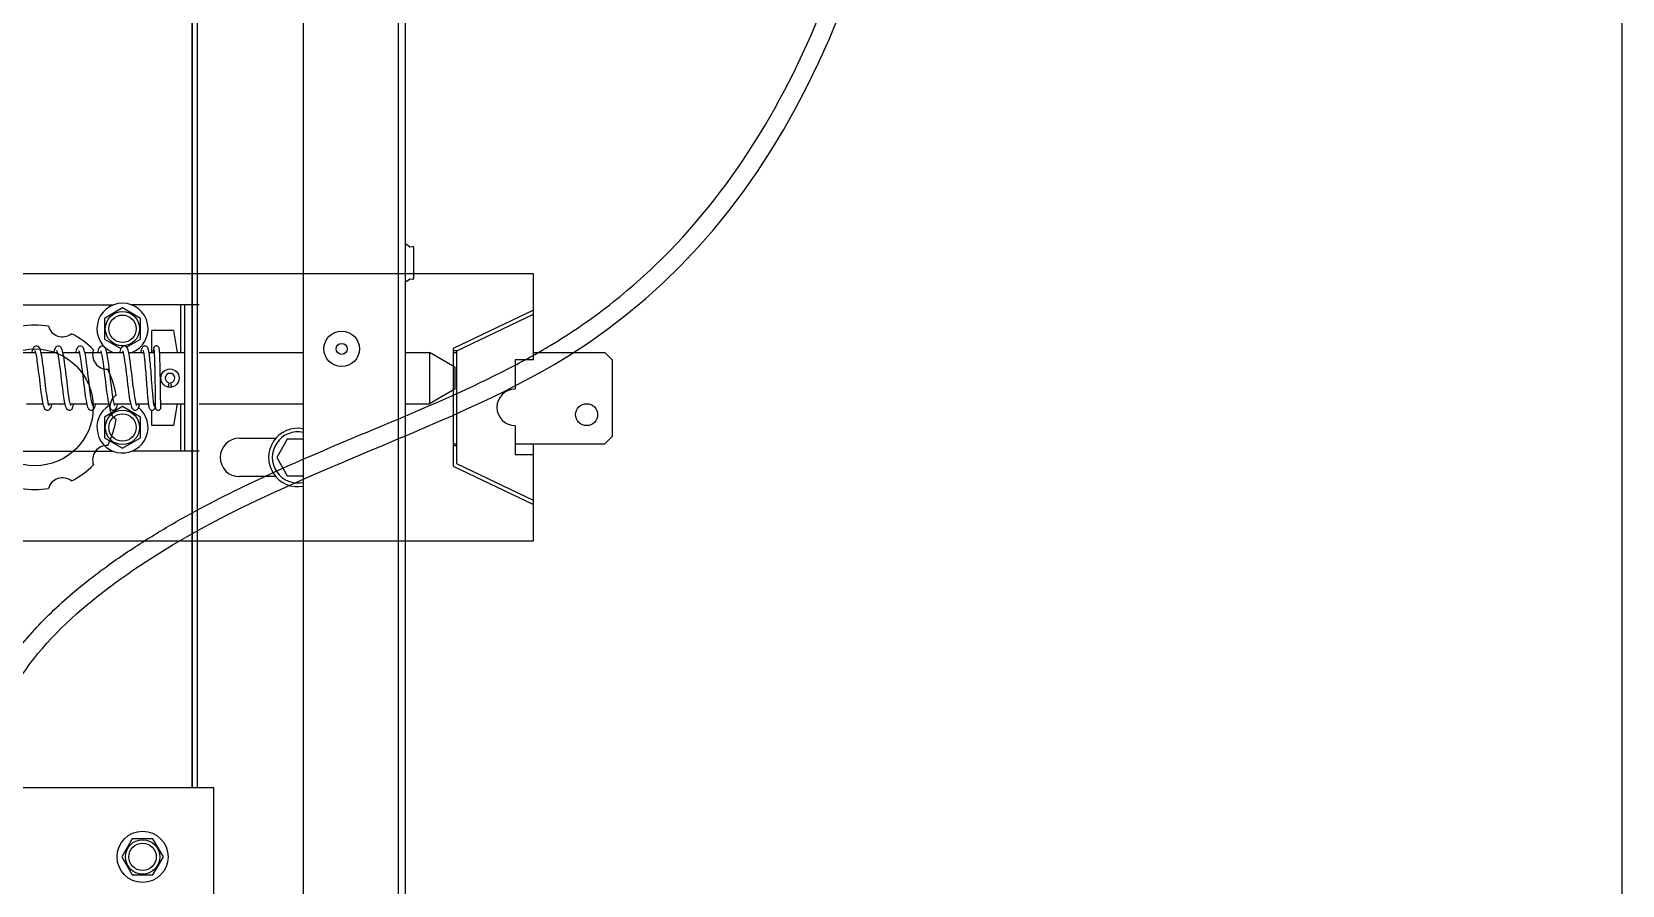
# Model space of a CAD drawing. Header units: millimetres. Extents: x 21899 to 38731, y -5425 to 3612.
# Drawn here: x 34141.1 to 34576.4, y -5210.2 to -4976.7 of the extents above; entities that cross this region are included whole.
import ezdxf

# ---------------------------------------------------------------- set-up
doc = ezdxf.new("R2010")
doc.units = ezdxf.units.MM

# ---------------------------------------------------------------- blocks, each defined once
blk = doc.blocks.new('A$C6D4652EB')
at = {"color": 7, "linetype": 'Continuous'}
for p, q in [((0, 73), (0, 0)), ((300, 73), (0, 73)), ((300, 49.5), (300, 73)), ((300, 63.11), (278, 52.63)), ((279, 52), (300, 62)), ((278, 52.63), (278, 20.37)), ((279, 52), (278, 52)), ((278, 51.5), (279, 51.5)), ((279, 21), (279, 52)), ((300, 49.5), (295, 49.5)), ((295, 49.5), (295, 41.5)), ((300, 51.5), (319.55, 51.5)), ((321.55, 49.5), (319.55, 51.5)), ((321.55, 49.5), (321.55, 28.5)), ((124.23, 45.12), (124.58, 43.15)), ((125.75, 43.25), (125.75, 45.25)), ((106.25, 41.75), (106.25, 39.75)), ((108.25, 39.75), (108.25, 41.75)), ((108.25, 41.75), (116.75, 41.75)), ((116.75, 39.75), (108.25, 39.75)), ((116.75, 41.75), (116.75, 39.75)), ((118.75, 39.75), (118.75, 41.75)), ((119.83, 39.75), (118.75, 39.75)), ((134.18, 38.85), (132.2, 38.5)), ((132.5, 36.5), (134.5, 36.5)), ((106.25, 33.25), (106.25, 31.25)), ((108.25, 31.25), (108.25, 33.25)), ((108.25, 33.25), (116.75, 33.25)), ((116.75, 31.25), (108.25, 31.25)), ((116.75, 33.25), (116.75, 31.25)), ((118.75, 31.25), (118.75, 33.25)), ((118.75, 33.25), (119.83, 33.25)), ((295, 31.5), (295, 23.5)), ((125.75, 29.75), (125.75, 27.75)), ((127.27, 27.88), (126.92, 29.85)), ((278, 26.5), (279, 26.5)), ((295, 26.5), (319.55, 26.5)), ((300, 0), (300, 26.5)), ((319.55, 26.5), (321.55, 28.5)), ((279, 26), (278, 26)), ((300, 23.5), (295, 23.5)), ((278, 20.37), (300, 9.89)), ((300, 11), (279, 21)), ((0, 0), (300, 0))]:
    blk.add_line(p, q, dxfattribs=at)
for centre, radius in [((163.5, 36.5), 16), ((314.55, 34.5), 3)]:
    blk.add_circle(centre, radius, dxfattribs=at)
for centre, radius, start, end in [((163.5, 36.5), 22.5, 116.4612, 135.5388), ((155.93, 59.8), 4, 232.1405, 343.8595), ((163.5, 36.5), 22.5, 80.4612, 99.5388), ((171.07, 59.8), 4, 196.1405, 307.8595), ((163.5, 36.5), 22.5, 44.4612, 63.5388), ((143.68, 50.9), 4, 268.1405, 19.8595), ((183.32, 50.9), 4, 160.1405, 271.8595), ((125.75, 36.5), 8.75, 100, 143.1301), ((125.75, 36.5), 8.75, 15.5755, 90), ((163.5, 36.5), 22.5, 152.4612, 171.5388), ((163.5, 36.5), 22.5, 8.4612, 27.5388), ((106.25, 36.5), 5.25, 90, 270), ((106.25, 36.5), 3.25, 90, 270), ((125.75, 36.5), 6.75, 100, 151.2178), ((125.75, 36.5), 6.75, 17.2353, 90), ((139, 36.5), 4, 304.1405, 55.8595), ((188, 36.5), 4, 124.1405, 235.8595), ((295, 36.5), 5, 90, 270), ((125.75, 36.5), 6.75, 280, 0), ((125.75, 36.5), 8.75, 280, 0), ((125.75, 36.5), 8.75, 216.8699, 270), ((125.75, 36.5), 6.75, 208.7822, 270), ((163.5, 36.5), 22.5, 188.4612, 207.5388), ((163.5, 36.5), 22.5, 332.4612, 351.5388), ((143.68, 22.1), 4, 340.1405, 91.8595), ((183.32, 22.1), 4, 88.1405, 199.8595), ((163.5, 36.5), 22.5, 224.4612, 243.5388), ((163.5, 36.5), 22.5, 296.4612, 315.5388), ((155.93, 13.2), 4, 16.1405, 127.8595), ((163.5, 36.5), 22.5, 260.4612, 279.5388), ((171.07, 13.2), 4, 52.1405, 163.8595)]:
    blk.add_arc(centre, radius, start, end, dxfattribs=at)

msp = doc.modelspace()

# ---------------------------------------------------------------- linework, layer by layer
at = {"color": 7, "linetype": 'Continuous'}
for p, q in [((34215.4, -2795.66), (34215.4, -5410.33)), ((34241.4, -2795.66), (34241.4, -5410.47)), ((34243.4, -5410.47), (34243.4, -3294.95)), ((34186.4, -5103.43), (34186.4, -4233.21)), ((34576.43, -5410.39), (34576.43, -4530.44)), ((34243.72, -5034.94), (34244.43, -5035.49)), ((34244.57, -5035.53), (34245.38, -5035.46)), ((34245.6, -5035.66), (34245.6, -5044.22)), ((34243.72, -5044.94), (34244.43, -5044.39)), ((34244.57, -5044.35), (34245.38, -5044.42)), ((34128.44, -5051.47), (34163.35, -5051.47)), ((34165.9, -5052.27), (34160.96, -5055.12)), ((34170.83, -5055.12), (34165.9, -5052.27)), ((34186.9, -5051.47), (34168.44, -5051.47)), ((34182.9, -5051.47), (34182.9, -5091.47)), ((34160.96, -5055.12), (34160.96, -5060.82)), ((34170.83, -5060.82), (34170.83, -5055.12)), ((34179.9, -5058.47), (34173.9, -5058.47)), ((34173.9, -5064.47), (34173.9, -5058.47)), ((34179.9, -5058.47), (34180.85, -5064.47)), ((34160.96, -5060.82), (34165.42, -5063.39)), ((34167.03, -5063.01), (34170.83, -5060.82)), ((34137.6, -5064.47), (34142.07, -5064.47)), ((34143.6, -5064.47), (34148.07, -5064.47)), ((34149.6, -5064.47), (34154.07, -5064.47)), ((34155.6, -5064.47), (34160.07, -5064.47)), ((34161.6, -5064.47), (34166.07, -5064.47)), ((34167.6, -5064.47), (34171.66, -5064.47)), ((34173.17, -5064.47), (34174.57, -5064.47)), ((34176.07, -5064.47), (34182.9, -5064.47)), ((34186.9, -5064.47), (34215.4, -5064.47)), ((34243.4, -5064.47), (34249.9, -5064.47)), ((34256.9, -5068.47), (34249.9, -5064.47)), ((34249.9, -5064.47), (34249.9, -5078.47)), ((34176.26, -5071.62), (34176.26, -5071.29)), ((34256.9, -5068.47), (34256.9, -5074.47)), ((34174.83, -5075.17), (34174.83, -5075.64)), ((34176.3, -5074.03), (34176.29, -5073.46)), ((34176.31, -5074.57), (34176.3, -5074.03)), ((34176.32, -5075.09), (34176.31, -5074.57)), ((34178.62, -5072.74), (34178.37, -5073.91)), ((34179.42, -5073.91), (34179.17, -5072.74)), ((34256.9, -5074.47), (34249.9, -5078.47)), ((34139.62, -5078.47), (34144.09, -5078.47)), ((34145.62, -5078.47), (34150.09, -5078.47)), ((34151.62, -5078.47), (34156.09, -5078.47)), ((34157.62, -5078.47), (34162.09, -5078.47)), ((34165.9, -5079.27), (34160.96, -5082.12)), ((34163.62, -5078.47), (34168.09, -5078.47)), ((34170.83, -5082.12), (34165.9, -5079.27)), ((34169.62, -5078.47), (34172.97, -5078.47)), ((34170.35, -5079.36), (34170.35, -5079.36)), ((34173.9, -5084.47), (34173.9, -5080.27)), ((34174.48, -5078.47), (34174.87, -5078.47)), ((34174.85, -5079.4), (34174.88, -5079.23)), ((34174.87, -5078.14), (34174.88, -5078.68)), ((34174.88, -5078.68), (34174.88, -5078.85)), ((34174.88, -5078.85), (34174.88, -5079)), ((34174.88, -5079), (34174.89, -5079.13)), ((34174.88, -5079.23), (34174.89, -5079.21)), ((34174.89, -5079.13), (34174.89, -5079.32)), ((34174.89, -5079.32), (34174.89, -5079.39)), ((34174.89, -5079.39), (34174.89, -5079.45)), ((34176.36, -5077.7), (34176.35, -5077.39)), ((34176.36, -5077.99), (34176.36, -5077.7)), ((34176.36, -5078.24), (34176.36, -5077.99)), ((34176.37, -5078.47), (34176.36, -5078.24)), ((34176.37, -5078.47), (34182.9, -5078.47)), ((34176.37, -5078.67), (34176.37, -5078.47)), ((34176.37, -5078.84), (34176.37, -5078.67)), ((34176.38, -5078.99), (34176.37, -5078.84)), ((34176.38, -5079.12), (34176.38, -5078.99)), ((34176.38, -5079.22), (34176.38, -5079.12)), ((34176.38, -5079.31), (34176.38, -5079.22)), ((34176.39, -5079.37), (34176.38, -5079.31)), ((34176.39, -5079.42), (34176.39, -5079.37)), ((34176.39, -5079.45), (34176.39, -5079.42)), ((34180.85, -5078.47), (34179.9, -5084.47)), ((34186.9, -5078.47), (34215.4, -5078.47)), ((34243.4, -5078.47), (34249.9, -5078.47)), ((34160.96, -5082.12), (34160.96, -5087.82)), ((34170.83, -5087.82), (34170.83, -5082.12)), ((34179.9, -5084.47), (34173.9, -5084.47)), ((34160.96, -5087.82), (34165.9, -5090.67)), ((34165.9, -5090.67), (34170.83, -5087.82)), ((34197.9, -5087.93), (34207.86, -5087.93)), ((34211.01, -5088.18), (34208.12, -5093.18)), ((34215.4, -5088.18), (34211.01, -5088.18)), ((34128.44, -5091.47), (34163.35, -5091.47)), ((34186.9, -5091.47), (34168.44, -5091.47)), ((34208.12, -5093.18), (34211.01, -5098.18)), ((34207.86, -5098.43), (34197.9, -5098.43)), ((34211.01, -5098.18), (34215.4, -5098.18)), ((34186.4, -5183.47), (34186.4, -5103.43)), ((34168.55, -5197.53), (34165.7, -5202.47)), ((34174.25, -5197.53), (34168.55, -5197.53)), ((34177.1, -5202.47), (34174.25, -5197.53)), ((34165.7, -5202.47), (34168.55, -5207.4)), ((34174.25, -5207.4), (34177.1, -5202.47)), ((34168.55, -5207.4), (34174.25, -5207.4))]:
    msp.add_line(p, q, dxfattribs=at)
at = {"color": 9, "linetype": 'Continuous'}
for p, q in [((34185.07, -5183.47), (34185.07, -4530.52)), ((34184.9, -4776.47), (34184.9, -5103.43)), ((34181.9, -5064.47), (34181.9, -5051.47)), ((34181.9, -5091.47), (34181.9, -5078.47)), ((34184.9, -5103.43), (34184.9, -5183.47))]:
    msp.add_line(p, q, dxfattribs=at)
at = {"color": 3, "linetype": 'Continuous'}
for p in [(34116.4, -5183.47), (34190.9, -5233.47)]:
    msp.add_line(p, (34190.9, -5183.47), dxfattribs=at)
at = {"color": 7, "linetype": 'Continuous'}
for points in [[(34142.34, -5062.67), (34142.15, -5062.69), (34141.82, -5062.85), (34141.58, -5063.08), (34141.44, -5063.33), (34141.32, -5063.61), (34141.22, -5063.94), (34141.12, -5064.33), (34141.09, -5064.47)], [(34143.67, -5064.79), (34143.56, -5064.3), (34143.46, -5063.9), (34143.35, -5063.57), (34143.23, -5063.3), (34143.09, -5063.07), (34142.88, -5062.85), (34142.55, -5062.69), (34142.34, -5062.67)], [(34148.34, -5062.67), (34148.16, -5062.69), (34147.81, -5062.86), (34147.58, -5063.09), (34147.44, -5063.34), (34147.32, -5063.62), (34147.21, -5063.96), (34147.11, -5064.37), (34147.09, -5064.47)], [(34149.7, -5064.97), (34149.59, -5064.45), (34149.49, -5064.01), (34149.37, -5063.65), (34149.25, -5063.34), (34149.11, -5063.09), (34148.88, -5062.85), (34148.53, -5062.69), (34148.34, -5062.67)], [(34154.34, -5062.67), (34154.16, -5062.69), (34153.82, -5062.85), (34153.6, -5063.06), (34153.46, -5063.28), (34153.35, -5063.53), (34153.26, -5063.82), (34153.16, -5064.16), (34153.09, -5064.47)], [(34155.64, -5064.65), (34155.54, -5064.22), (34155.44, -5063.86), (34155.34, -5063.56), (34155.23, -5063.3), (34155.1, -5063.08), (34154.88, -5062.86), (34154.54, -5062.69), (34154.34, -5062.67)], [(34160.34, -5062.67), (34160.16, -5062.69), (34159.82, -5062.84), (34159.6, -5063.06), (34159.46, -5063.28), (34159.35, -5063.53), (34159.25, -5063.82), (34159.16, -5064.17), (34159.09, -5064.47)], [(34161.63, -5064.62), (34161.54, -5064.21), (34161.44, -5063.85), (34161.34, -5063.55), (34161.23, -5063.3), (34161.1, -5063.08), (34160.88, -5062.86), (34160.55, -5062.69), (34160.34, -5062.67)], [(34166.34, -5062.67), (34166.16, -5062.69), (34165.82, -5062.85), (34165.6, -5063.07), (34165.45, -5063.3), (34165.34, -5063.56), (34165.24, -5063.88), (34165.13, -5064.27), (34165.09, -5064.47)], [(34167.63, -5064.59), (34167.53, -5064.19), (34167.44, -5063.85), (34167.34, -5063.55), (34167.23, -5063.3), (34167.1, -5063.08), (34166.88, -5062.86), (34166.55, -5062.69), (34166.34, -5062.67)], [(34172.04, -5062.67), (34171.87, -5062.69), (34171.57, -5062.82), (34171.37, -5063.01), (34171.25, -5063.19), (34171.16, -5063.38), (34171.09, -5063.6), (34171.02, -5063.85), (34170.95, -5064.14), (34170.89, -5064.47)], [(34173.2, -5064.66), (34173.14, -5064.33), (34173.09, -5064.04), (34173.03, -5063.79), (34172.97, -5063.57), (34172.91, -5063.37), (34172.83, -5063.19), (34172.72, -5063.02), (34172.52, -5062.83), (34172.22, -5062.69), (34172.04, -5062.67)], [(34175.19, -5062.67), (34175.07, -5062.68), (34174.81, -5062.77), (34174.62, -5062.93), (34174.51, -5063.08), (34174.46, -5063.2), (34174.43, -5063.29), (34174.42, -5063.38), (34174.4, -5063.47), (34174.38, -5063.57), (34174.37, -5063.68), (34174.36, -5063.8), (34174.34, -5063.93), (34174.33, -5064.09), (34174.31, -5064.25), (34174.3, -5064.44), (34174.3, -5064.47)], [(34176.08, -5064.65), (34176.06, -5064.44), (34176.05, -5064.26), (34176.04, -5064.09), (34176.03, -5063.94), (34176.02, -5063.8), (34176.01, -5063.68), (34176, -5063.58), (34175.98, -5063.48), (34175.97, -5063.39), (34175.95, -5063.31), (34175.93, -5063.21), (34175.88, -5063.1), (34175.77, -5062.94), (34175.59, -5062.78), (34175.33, -5062.68), (34175.19, -5062.67)], [(34141.9, -5063.96), (34141.91, -5063.99), (34141.96, -5064.1), (34142.02, -5064.28)], [(34142.02, -5064.28), (34142.09, -5064.54), (34142.16, -5064.86), (34142.24, -5065.24), (34142.32, -5065.68), (34142.41, -5066.18), (34142.49, -5066.74), (34142.58, -5067.35), (34142.67, -5068), (34142.76, -5068.7), (34142.85, -5069.45), (34142.95, -5070.24), (34143.05, -5071.07), (34143.15, -5071.94), (34143.26, -5072.84), (34143.37, -5073.74), (34143.48, -5074.63), (34143.59, -5075.47), (34143.7, -5076.25), (34143.81, -5076.96), (34143.91, -5077.59), (34144.02, -5078.14)], [(34145.67, -5078.66), (34145.6, -5078.4), (34145.52, -5078.05), (34145.43, -5077.63), (34145.34, -5077.12), (34145.25, -5076.55), (34145.15, -5075.89), (34145.05, -5075.16), (34144.94, -5074.35), (34144.83, -5073.47), (34144.72, -5072.52), (34144.6, -5071.53), (34144.48, -5070.53), (34144.36, -5069.53), (34144.24, -5068.56), (34144.12, -5067.65), (34144, -5066.8), (34143.89, -5066.04), (34143.78, -5065.37), (34143.67, -5064.79)], [(34147.9, -5063.97), (34147.89, -5063.96), (34147.91, -5063.99), (34147.96, -5064.12), (34148.03, -5064.33), (34148.11, -5064.62), (34148.2, -5065), (34148.29, -5065.47), (34148.38, -5066.02), (34148.48, -5066.65), (34148.58, -5067.36), (34148.69, -5068.16), (34148.8, -5069.03), (34148.9, -5069.82)], [(34150.39, -5069.82), (34150.29, -5068.93), (34150.16, -5067.97), (34150.04, -5067.09), (34149.93, -5066.29), (34149.81, -5065.58), (34149.7, -5064.97)], [(34153.9, -5063.97), (34153.91, -5063.99), (34153.95, -5064.09), (34154.02, -5064.28)], [(34154.02, -5064.28), (34154.09, -5064.53), (34154.16, -5064.86), (34154.25, -5065.26), (34154.33, -5065.73), (34154.42, -5066.27), (34154.51, -5066.88), (34154.61, -5067.55), (34154.71, -5068.27), (34154.81, -5069.06), (34154.91, -5069.9), (34155.02, -5070.79), (34155.13, -5071.74), (34155.25, -5072.73), (34155.37, -5073.73), (34155.49, -5074.7), (34155.61, -5075.6), (34155.72, -5076.4), (34155.83, -5077.11), (34155.94, -5077.72), (34156.04, -5078.25)], [(34157.67, -5078.65), (34157.6, -5078.39), (34157.52, -5078.06), (34157.43, -5077.65), (34157.35, -5077.17), (34157.26, -5076.62), (34157.17, -5076.01), (34157.07, -5075.33), (34156.97, -5074.59), (34156.87, -5073.79), (34156.76, -5072.92), (34156.65, -5071.99), (34156.54, -5071.01), (34156.41, -5069.99), (34156.29, -5069), (34156.17, -5068.05), (34156.06, -5067.18), (34155.95, -5066.41), (34155.84, -5065.74), (34155.74, -5065.15), (34155.64, -5064.65)], [(34159.9, -5063.97), (34159.91, -5063.99), (34159.96, -5064.1), (34160.02, -5064.29)], [(34160.02, -5064.29), (34160.09, -5064.55), (34160.17, -5064.88), (34160.25, -5065.28), (34160.33, -5065.74), (34160.42, -5066.26), (34160.51, -5066.85), (34160.6, -5067.5), (34160.7, -5068.21), (34160.8, -5068.99), (34160.9, -5069.84), (34161.01, -5070.72), (34161.12, -5071.64), (34161.23, -5072.56), (34161.34, -5073.48), (34161.45, -5074.37), (34161.56, -5075.21), (34161.66, -5075.98), (34161.77, -5076.69), (34161.87, -5077.31), (34161.96, -5077.86), (34162.06, -5078.33)], [(34163.67, -5078.65), (34163.6, -5078.39), (34163.52, -5078.05), (34163.43, -5077.63), (34163.34, -5077.13), (34163.25, -5076.57), (34163.15, -5075.93), (34163.06, -5075.23), (34162.95, -5074.45), (34162.85, -5073.61), (34162.74, -5072.71), (34162.62, -5071.74), (34162.5, -5070.74), (34162.38, -5069.73), (34162.26, -5068.76), (34162.15, -5067.86), (34162.04, -5067.05), (34161.93, -5066.32), (34161.83, -5065.68), (34161.73, -5065.11), (34161.63, -5064.62)], [(34165.9, -5063.97), (34165.91, -5063.99), (34165.96, -5064.11), (34166.03, -5064.31)], [(34166.03, -5064.31), (34166.1, -5064.6), (34166.19, -5064.97), (34166.28, -5065.44), (34166.38, -5065.99), (34166.48, -5066.63), (34166.58, -5067.35), (34166.69, -5068.16), (34166.81, -5069.07), (34166.93, -5070.05), (34167.05, -5071.1), (34167.18, -5072.16), (34167.3, -5073.21), (34167.43, -5074.21), (34167.54, -5075.12), (34167.66, -5075.93), (34167.76, -5076.65), (34167.86, -5077.29), (34167.96, -5077.85), (34168.06, -5078.33)], [(34169.66, -5078.64), (34169.59, -5078.36), (34169.51, -5078.02), (34169.43, -5077.6), (34169.34, -5077.12), (34169.25, -5076.56), (34169.16, -5075.94), (34169.06, -5075.26), (34168.96, -5074.51), (34168.86, -5073.7), (34168.75, -5072.84), (34168.65, -5071.94), (34168.54, -5071.03), (34168.43, -5070.11), (34168.32, -5069.21), (34168.21, -5068.35), (34168.11, -5067.55), (34168.01, -5066.82), (34167.91, -5066.16), (34167.81, -5065.57), (34167.72, -5065.05), (34167.63, -5064.59)], [(34171.51, -5063.89), (34171.52, -5063.92), (34171.55, -5063.99), (34171.58, -5064.12), (34171.62, -5064.28)], [(34171.62, -5064.28), (34171.66, -5064.49), (34171.7, -5064.74), (34171.75, -5065.02), (34171.79, -5065.35), (34171.84, -5065.71), (34171.89, -5066.11), (34171.94, -5066.54), (34171.98, -5067.01), (34172.03, -5067.53), (34172.09, -5068.08), (34172.14, -5068.68), (34172.19, -5069.31), (34172.25, -5069.97), (34172.3, -5070.65), (34172.35, -5071.34), (34172.41, -5072.03), (34172.46, -5072.71), (34172.51, -5073.37), (34172.56, -5074), (34172.61, -5074.61), (34172.65, -5075.19), (34172.7, -5075.72), (34172.74, -5076.22), (34172.78, -5076.69), (34172.82, -5077.11), (34172.86, -5077.5), (34172.9, -5077.85), (34172.93, -5078.17), (34172.97, -5078.45)], [(34173.87, -5071.67), (34173.82, -5071), (34173.77, -5070.31), (34173.71, -5069.62), (34173.65, -5068.93), (34173.6, -5068.26), (34173.54, -5067.62), (34173.48, -5067.02), (34173.42, -5066.46), (34173.37, -5065.94), (34173.31, -5065.47), (34173.25, -5065.04), (34173.2, -5064.66)], [(34174.5, -5063.67), (34174.5, -5063.69), (34174.51, -5063.72), (34174.52, -5063.78), (34174.52, -5063.85), (34174.53, -5063.94), (34174.54, -5064.05), (34174.55, -5064.17), (34174.56, -5064.31)], [(34174.56, -5064.31), (34174.57, -5064.48), (34174.58, -5064.66), (34174.59, -5064.87), (34174.6, -5065.1), (34174.61, -5065.34), (34174.62, -5065.61), (34174.63, -5065.9), (34174.64, -5066.2), (34174.65, -5066.51), (34174.66, -5066.83), (34174.67, -5067.16), (34174.68, -5067.5), (34174.69, -5067.83), (34174.7, -5068.17), (34174.71, -5068.51), (34174.71, -5068.84), (34174.72, -5069.18), (34174.73, -5069.51), (34174.73, -5069.84), (34174.74, -5070.17), (34174.75, -5070.49), (34174.75, -5070.82), (34174.76, -5071.14), (34174.76, -5071.46), (34174.77, -5071.77), (34174.78, -5072.08), (34174.78, -5072.39), (34174.79, -5072.69), (34174.79, -5072.99), (34174.8, -5073.28), (34174.8, -5073.57)], [(34176.26, -5071.29), (34176.25, -5070.97), (34176.24, -5070.64), (34176.24, -5070.31), (34176.23, -5069.98), (34176.22, -5069.64), (34176.22, -5069.31), (34176.21, -5068.97), (34176.2, -5068.63), (34176.19, -5068.28), (34176.19, -5067.94), (34176.18, -5067.6), (34176.17, -5067.26), (34176.16, -5066.92), (34176.15, -5066.59), (34176.14, -5066.27), (34176.13, -5065.96), (34176.12, -5065.66), (34176.11, -5065.38), (34176.1, -5065.11), (34176.09, -5064.87), (34176.08, -5064.65)], [(34148.9, -5069.82), (34149.01, -5070.71), (34149.13, -5071.72), (34149.24, -5072.68), (34149.35, -5073.6), (34149.46, -5074.46), (34149.56, -5075.26), (34149.66, -5075.99), (34149.76, -5076.67), (34149.86, -5077.28), (34149.96, -5077.83), (34150.05, -5078.31)], [(34151.79, -5078.96), (34151.79, -5078.97), (34151.78, -5078.95), (34151.73, -5078.84), (34151.67, -5078.65), (34151.59, -5078.38), (34151.51, -5078.04), (34151.43, -5077.62), (34151.34, -5077.12), (34151.25, -5076.55), (34151.15, -5075.91), (34151.05, -5075.2), (34150.95, -5074.42), (34150.84, -5073.58), (34150.73, -5072.68), (34150.62, -5071.72), (34150.5, -5070.71), (34150.39, -5069.82)], [(34174.49, -5078.58), (34174.46, -5078.38), (34174.43, -5078.15), (34174.4, -5077.89), (34174.37, -5077.6), (34174.33, -5077.27), (34174.3, -5076.91), (34174.26, -5076.51), (34174.22, -5076.09), (34174.18, -5075.64), (34174.14, -5075.15), (34174.1, -5074.64), (34174.06, -5074.1), (34174.02, -5073.53), (34173.97, -5072.94), (34173.87, -5071.67)], [(34176.29, -5073.46), (34176.29, -5073.16), (34176.28, -5072.86), (34176.28, -5072.56), (34176.27, -5072.25), (34176.27, -5071.94), (34176.26, -5071.62)], [(34174.8, -5073.57), (34174.81, -5074.13), (34174.81, -5074.4)], [(34174.81, -5074.4), (34174.82, -5074.92), (34174.83, -5075.17)], [(34174.83, -5075.64), (34174.84, -5076.09), (34174.84, -5076.3), (34174.84, -5076.51), (34174.85, -5076.7), (34174.85, -5076.89), (34174.85, -5077.07), (34174.86, -5077.42)], [(34176.33, -5075.81), (34176.33, -5075.58), (34176.32, -5075.09)], [(34176.35, -5077.39), (34176.35, -5077.04), (34176.34, -5076.85), (34176.34, -5076.66), (34176.34, -5076.46), (34176.34, -5076.25), (34176.33, -5075.81)], [(34144.02, -5078.14), (34144.12, -5078.61), (34144.22, -5079), (34144.33, -5079.33), (34144.44, -5079.61), (34144.58, -5079.85), (34144.81, -5080.08), (34145.16, -5080.25), (34145.34, -5080.27)], [(34145.34, -5080.27), (34145.55, -5080.24), (34145.89, -5080.07), (34146.11, -5079.84), (34146.24, -5079.61), (34146.36, -5079.34), (34146.46, -5079.03), (34146.55, -5078.67), (34146.6, -5078.47)], [(34145.79, -5078.97), (34145.78, -5078.95), (34145.73, -5078.84), (34145.67, -5078.66)], [(34150.05, -5078.31), (34150.15, -5078.73), (34150.25, -5079.08), (34150.35, -5079.38), (34150.46, -5079.64), (34150.6, -5079.87), (34150.82, -5080.09), (34151.17, -5080.25), (34151.34, -5080.27)], [(34151.34, -5080.27), (34151.54, -5080.24), (34151.88, -5080.08), (34152.09, -5079.86), (34152.23, -5079.64), (34152.34, -5079.39), (34152.44, -5079.09), (34152.53, -5078.75), (34152.6, -5078.47)], [(34156.04, -5078.25), (34156.14, -5078.7), (34156.24, -5079.07), (34156.34, -5079.38), (34156.46, -5079.64), (34156.6, -5079.87), (34156.82, -5080.09), (34157.16, -5080.25), (34157.34, -5080.27)], [(34157.34, -5080.27), (34157.54, -5080.24), (34157.88, -5080.08), (34158.09, -5079.86), (34158.23, -5079.65), (34158.33, -5079.4), (34158.43, -5079.11), (34158.53, -5078.77), (34158.6, -5078.47)], [(34157.79, -5078.97), (34157.78, -5078.95), (34157.73, -5078.84), (34157.67, -5078.65)], [(34162.06, -5078.33), (34162.15, -5078.74), (34162.25, -5079.09), (34162.35, -5079.39), (34162.46, -5079.64), (34162.59, -5079.86), (34162.81, -5080.08), (34163.15, -5080.24), (34163.34, -5080.27)], [(34163.34, -5080.27), (34163.54, -5080.24), (34163.88, -5080.08), (34164.09, -5079.86), (34164.23, -5079.64), (34164.34, -5079.38), (34164.44, -5079.07), (34164.54, -5078.7), (34164.6, -5078.47)], [(34163.79, -5078.97), (34163.78, -5078.95), (34163.73, -5078.84), (34163.67, -5078.65)], [(34168.06, -5078.33), (34168.15, -5078.74), (34168.25, -5079.09), (34168.35, -5079.39), (34168.46, -5079.65), (34168.6, -5079.87), (34168.82, -5080.09), (34169.16, -5080.25), (34169.34, -5080.27)], [(34169.34, -5080.27), (34169.5, -5080.25), (34169.81, -5080.13), (34170.03, -5079.94), (34170.17, -5079.75), (34170.28, -5079.54), (34170.35, -5079.36)], [(34169.79, -5078.97), (34169.78, -5078.95), (34169.73, -5078.83), (34169.66, -5078.64)], [(34170.35, -5079.36), (34170.48, -5078.93), (34170.59, -5078.47)], [(34172.97, -5078.45), (34173, -5078.7), (34173.04, -5078.92), (34173.07, -5079.12), (34173.1, -5079.29), (34173.14, -5079.44), (34173.17, -5079.57), (34173.22, -5079.7), (34173.28, -5079.83), (34173.38, -5079.98), (34173.57, -5080.14), (34173.85, -5080.25), (34173.99, -5080.27)], [(34173.99, -5080.27), (34174.15, -5080.25), (34174.43, -5080.13), (34174.61, -5079.97), (34174.71, -5079.82), (34174.77, -5079.68), (34174.81, -5079.55), (34174.85, -5079.4)], [(34174.6, -5079.12), (34174.6, -5079.12), (34174.58, -5079.07), (34174.57, -5079), (34174.54, -5078.89), (34174.52, -5078.75), (34174.49, -5078.58)], [(34174.86, -5077.42), (34174.86, -5077.57), (34174.87, -5078.14)], [(34174.89, -5079.45), (34174.89, -5079.47), (34174.89, -5079.49), (34174.9, -5079.51), (34174.9, -5079.53), (34174.9, -5079.55), (34174.9, -5079.57), (34174.9, -5079.6), (34174.91, -5079.64), (34174.93, -5079.74), (34174.98, -5079.86), (34175.06, -5079.98), (34175.16, -5080.09), (34175.3, -5080.18), (34175.46, -5080.24), (34175.64, -5080.27)], [(34175.64, -5080.27), (34175.79, -5080.25), (34175.93, -5080.21), (34176.06, -5080.14), (34176.16, -5080.06), (34176.25, -5079.96), (34176.31, -5079.86), (34176.36, -5079.75), (34176.38, -5079.66), (34176.39, -5079.59), (34176.39, -5079.56), (34176.39, -5079.54), (34176.39, -5079.52), (34176.39, -5079.5), (34176.39, -5079.48)], [(34176.39, -5079.46), (34176.39, -5079.46), (34176.39, -5079.45), (34176.39, -5079.45)]]:
    msp.add_lwpolyline(points, dxfattribs=at)
at = {"color": 9, "linetype": 'Continuous'}
for centre in [(34165.9, -5057.97), (34165.9, -5084.97), (34171.4, -5202.47)]:
    msp.add_circle(centre, 4.7, dxfattribs=at)
at = {"color": 7, "linetype": 'Continuous'}
for centre, radius in [((34165.9, -5057.97), 3.75), ((34225.9, -5063.47), 4.85), ((34225.9, -5063.47), 1.5), ((34178.9, -5071.47), 2.5), ((34165.9, -5084.97), 3.75), ((34171.4, -5202.47), 7), ((34171.4, -5202.47), 3.75)]:
    msp.add_circle(centre, radius, dxfattribs=at)
for centre, radius, start, end in [((34243.6, -5035.1), 0.2, 52.3058, 180), ((34244.56, -5035.33), 0.2, 232.3058, 275.1944), ((34245.4, -5035.66), 0.2, 0, 95.1944), ((34243.6, -5044.78), 0.2, 180, 307.6942), ((34244.56, -5044.55), 0.2, 84.8056, 127.6942), ((34245.4, -5044.22), 0.2, 264.8056, 0), ((34165.9, -5057.97), 7, 291.37, 248.63), ((34178.9, -5071.47), 1.3, 282.1532, 257.8468), ((34165.9, -5084.97), 7, 121.6886, 51.1054), ((34197.9, -5093.18), 5.25, 90, 270), ((34213.9, -5093.18), 8, 79.193, 280.807), ((34213.9, -5093.18), 7, 77.626, 282.374)]:
    msp.add_arc(centre, radius, start, end, dxfattribs=at)
for points, knots in [([(34129.25, -5197.53), (34128.94, -5187.73), (34128, -5157.82), (34187.34, -5102.37), (34414.88, -5049.27), (34386.45, -4592.71), (34268.56, -4202.13), (34339.91, -3739.34), (34335.65, -3268.05), (34293.33, -2943.99), (34270.38, -2788.49)], [0, 0, 0, 0, 28.603639, 87.316373, 219.64008, 691.967745, 1092.856311, 1534.223988, 2043.788513, 2514.269853, 2514.269853, 2514.269853, 2514.269853]), ([(34124.25, -5197.69), (34124.1, -5193.02), (34123.95, -5188.26), (34124.21, -5179.75), (34124.5, -5176), (34125.36, -5170.99), (34125.63, -5169.69), (34126.21, -5167.32), (34126.51, -5166.25), (34127.18, -5164.13), (34127.55, -5163.08), (34128.73, -5159.98), (34129.65, -5157.97), (34133, -5151.53), (34135.9, -5147.32), (34142.45, -5139.42), (34146.11, -5135.72), (34153.9, -5128.78), (34158.04, -5125.54), (34165.67, -5120.07), (34169.12, -5117.77), (34176.08, -5113.4), (34179.61, -5111.32), (34190.24, -5105.39), (34197.44, -5101.82), (34216.29, -5093.08), (34227.95, -5088.3), (34250.54, -5078.81), (34261.45, -5074.1), (34275.53, -5066.84), (34279.34, -5064.74), (34285.87, -5060.82), (34288.65, -5059.03), (34294.06, -5055.32), (34296.7, -5053.38), (34304.39, -5047.38), (34309.24, -5043.1), (34323.89, -5028.53), (34332.67, -5017.22), (34347.91, -4992.36), (34354.36, -4978.8), (34365.17, -4949.79), (34369.53, -4934.34), (34379.35, -4887.95), (34382.5, -4855.15), (34383.97, -4787.02), (34382.29, -4751.69), (34375.82, -4681.11), (34371.04, -4645.85), (34364.2, -4603.39), (34362.78, -4594.93), (34359.88, -4578.2), (34358.39, -4569.93), (34353.86, -4545.35), (34350.73, -4529.29), (34341.22, -4481.94), (34334.69, -4451.46), (34319.37, -4378.26), (34310.89, -4336.23), (34302.56, -4281.98), (34300.86, -4269.81), (34298.08, -4247.04), (34296.94, -4236.46), (34295.26, -4217.86), (34294.64, -4209.87), (34293.61, -4193.82), (34293.2, -4185.76), (34292.26, -4161.51), (34292.02, -4145.23), (34292.27, -4096.08), (34293.73, -4062.93), (34300.04, -3968.14), (34306.71, -3905.92), (34314.36, -3827.38), (34315.91, -3811), (34318.39, -3783.02), (34319.36, -3771.4), (34321.18, -3748.2), (34322.01, -3736.62), (34324.32, -3701.9), (34325.59, -3678.8), (34328.6, -3609.64), (34329.58, -3563.7), (34329.64, -3426.23), (34325.87, -3335.06), (34312.19, -3152.79), (34302.29, -3061.7), (34283.1, -2911.89), (34274.85, -2853.17), (34266.2, -2794.45)], [0, 0, 0, 0, 13.614656, 13.614656, 24.237506, 24.237506, 27.949925, 27.949925, 31.063684, 31.063684, 34.177443, 34.177443, 40.404961, 40.404961, 54.673562, 54.673562, 68.942162, 68.942162, 83.210763, 83.210763, 94.643421, 94.643421, 106.076078, 106.076078, 128.941394, 128.941394, 165.933013, 165.933013, 202.924632, 202.924632, 217.211649, 217.211649, 228.325165, 228.325165, 239.438681, 239.438681, 261.665712, 261.665712, 310.591127, 310.591127, 359.516541, 359.516541, 408.441955, 408.441955, 499.721397, 499.721397, 591.000838, 591.000838, 682.28028, 682.28028, 705.283727, 705.283727, 728.287174, 728.287174, 774.294068, 774.294068, 866.307856, 866.307856, 999.972816, 999.972816, 1038.611318, 1038.611318, 1072.030725, 1072.030725, 1097.038945, 1097.038945, 1122.047166, 1122.047166, 1172.063606, 1172.063606, 1272.096487, 1272.096487, 1455.942037, 1455.942037, 1504.41999, 1504.41999, 1538.871883, 1538.871883, 1573.323775, 1573.323775, 1642.227561, 1642.227561, 1780.035131, 1780.035131, 2055.650273, 2055.650273, 2331.265414, 2331.265414, 2508.990496, 2508.990496, 2508.990496, 2508.990496])]:
    msp.add_open_spline(points, degree=3, knots=knots)
at = {"color": 9, "linetype": 'Continuous', "start_tangent": (0.921525, -0.388319), "end_tangent": (-0.347439, -0.937703)}
msp.add_spline([(34169.95, -5078.46), (34170.18, -5078.61), (34170.34, -5078.84), (34170.39, -5079.11), (34170.35, -5079.36)], degree=3, dxfattribs=at)
at = {"color": 7, "linetype": 'Continuous', "start_tangent": (0.014888, -0.999889), "end_tangent": (-0.017102, -0.999854)}
msp.add_spline([(34176.39, -5079.46), (34176.39, -5079.47), (34176.39, -5079.48)], degree=3, dxfattribs=at)

# ---------------------------------------------------------------- block references
msp.add_blockref('A$C6D4652EB', (33978.4, -5115.97))

doc.saveas('drawing.dxf')
